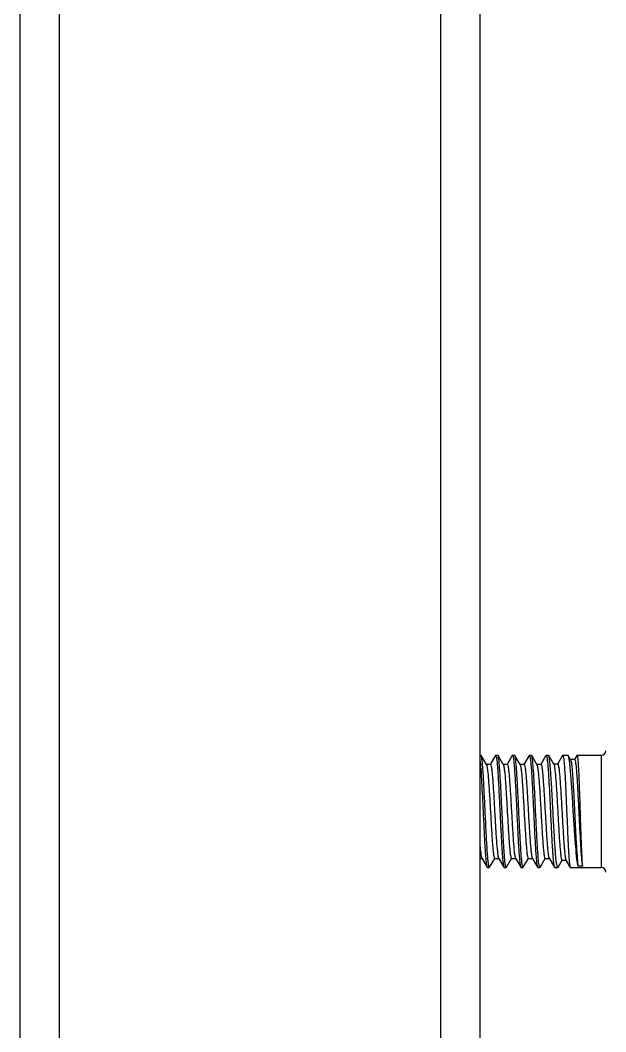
# Model space of a CAD drawing. Extents: x 1247970 to 1725648, y 860327 to 1277876.
# Drawn here: x 1318356.6 to 1318622.4, y 1201298.4 to 1201757.2 of the extents above; entities that cross this region are included whole.
import ezdxf

# ---------------------------------------------------------------- set-up
doc = ezdxf.new("R2010")
doc.units = 0
doc.header["$LTSCALE"] = 1000
doc.header["$MEASUREMENT"] = 0
doc.layers.get('0').update_dxf_attribs({"color": 254})
doc.layers.add('TK', color=4, linetype='Continuous')

# ---------------------------------------------------------------- blocks, each defined once
blk = doc.blocks.new('A$C7BF01818')
at = {"linetype": 'Continuous'}
for p, q in [((-2307.06, 7660.38), (-2307.06, 9454.65)), ((-2289.24, 7660.38), (-2289.24, 9454.65)), ((-2116.17, 7660.38), (-2116.17, 9454.65)), ((-2098.36, 7660.38), (-2098.36, 9454.65)), ((-2097.87, 7934.22), (-2097.97, 7934.3)), ((-2095.47, 7930.08), (-2097.87, 7934.22)), ((-2091.39, 7934.22), (-2093.74, 7930.18)), ((-2091.39, 7934.22), (-2091.29, 7934.3)), ((-2091.29, 7934.3), (-2090.34, 7934.3)), ((-2090.24, 7934.22), (-2090.34, 7934.3)), ((-2087.84, 7930.08), (-2090.24, 7934.22)), ((-2083.76, 7934.22), (-2086.11, 7930.18)), ((-2083.76, 7934.22), (-2083.66, 7934.3)), ((-2083.66, 7934.3), (-2082.7, 7934.3)), ((-2082.6, 7934.22), (-2082.7, 7934.3)), ((-2080.2, 7930.08), (-2082.6, 7934.22)), ((-2076.12, 7934.22), (-2078.47, 7930.18)), ((-2076.12, 7934.22), (-2076.02, 7934.3)), ((-2076.02, 7934.3), (-2075.07, 7934.3)), ((-2074.97, 7934.22), (-2075.07, 7934.3)), ((-2072.57, 7930.08), (-2074.97, 7934.22)), ((-2068.49, 7934.22), (-2070.84, 7930.18)), ((-2068.49, 7934.22), (-2068.39, 7934.3)), ((-2068.39, 7934.3), (-2067.35, 7934.3)), ((-2067.23, 7934.21), (-2067.35, 7934.3)), ((-2064.92, 7930.22), (-2067.23, 7934.21)), ((-2060.92, 7934.23), (-2063.19, 7930.32)), ((-2060.92, 7934.23), (-2060.83, 7934.3)), ((-2060.83, 7934.3), (-2058.53, 7934.3)), ((-2058.37, 7934.17), (-2058.53, 7934.3)), ((-2057.28, 7932.29), (-2058.37, 7934.17)), ((-2054.44, 7934.26), (-2055.52, 7932.4)), ((-2054.44, 7934.26), (-2054.39, 7934.3)), ((-2054.39, 7934.3), (-2043.38, 7934.3)), ((-2043.38, 7934.3), (-2043.38, 7883.4)), ((-2093.68, 7930.18), (-2095.53, 7930.18)), ((-2086.05, 7930.18), (-2087.9, 7930.18)), ((-2087.84, 7930.08), (-2087.78, 7929.96)), ((-2078.41, 7930.18), (-2080.26, 7930.18)), ((-2070.78, 7930.18), (-2072.63, 7930.18)), ((-2063.13, 7930.32), (-2064.98, 7930.32)), ((-2055.48, 7932.38), (-2057.33, 7932.38)), ((-2055.52, 7932.4), (-2055.53, 7932.38)), ((-2098.36, 7887.52), (-2097.56, 7887.52)), ((-2097.62, 7887.63), (-2095.21, 7883.49)), ((-2095.21, 7883.49), (-2095.11, 7883.4)), ((-2094.05, 7883.49), (-2094.16, 7883.4)), ((-2094.05, 7883.49), (-2091.71, 7887.52)), ((-2091.77, 7887.52), (-2089.93, 7887.52)), ((-2090.07, 7887.82), (-2089.98, 7887.63)), ((-2089.98, 7887.63), (-2087.58, 7883.49)), ((-2087.58, 7883.49), (-2087.48, 7883.4)), ((-2086.42, 7883.49), (-2086.52, 7883.4)), ((-2086.42, 7883.49), (-2084.08, 7887.52)), ((-2084.14, 7887.52), (-2082.29, 7887.52)), ((-2082.38, 7887.68), (-2082.35, 7887.63)), ((-2082.35, 7887.63), (-2079.94, 7883.49)), ((-2079.94, 7883.49), (-2079.84, 7883.4)), ((-2078.78, 7883.49), (-2078.88, 7883.4)), ((-2078.78, 7883.49), (-2076.44, 7887.52)), ((-2076.5, 7887.52), (-2074.65, 7887.52)), ((-2074.71, 7887.63), (-2072.3, 7883.49)), ((-2072.3, 7883.49), (-2072.2, 7883.4)), ((-2071.15, 7883.49), (-2068.81, 7887.52)), ((-2068.87, 7887.52), (-2067.02, 7887.52)), ((-2067.08, 7887.63), (-2064.67, 7883.49)), ((-2064.67, 7883.49), (-2064.57, 7883.4)), ((-2062.99, 7883.52), (-2063.12, 7883.4)), ((-2062.99, 7883.52), (-2061.16, 7886.67)), ((-2061.21, 7886.67), (-2059.36, 7886.67)), ((-2059.42, 7886.77), (-2057.5, 7883.46)), ((-2057.5, 7883.46), (-2057.43, 7883.4)), ((-2051.95, 7883.98), (-2053.86, 7883.98)), ((-2095.11, 7883.4), (-2094.16, 7883.4)), ((-2087.48, 7883.4), (-2086.52, 7883.4)), ((-2079.84, 7883.4), (-2078.88, 7883.4)), ((-2072.2, 7883.4), (-2071.25, 7883.4)), ((-2064.57, 7883.4), (-2063.12, 7883.4)), ((-2057.43, 7883.4), (-2043.38, 7883.4))]:
    blk.add_line(p, q, dxfattribs=at)
for centre, start, end in [((-2043.38, 7936.34), 270, 0), ((-2043.38, 7881.36), 0, 90)]:
    blk.add_arc(centre, 2.04, start, end, dxfattribs=at)
for points, knots in [([(-2096.06, 7908.85), (-2096.21, 7911.94), (-2096.49, 7917.68), (-2096.85, 7924.49), (-2097.17, 7929.02), (-2097.37, 7931.47), (-2097.61, 7933.1), (-2097.73, 7933.97), (-2097.87, 7934.22)], [0, 0, 0, 0, 0.363964, 0.678244, 0.802942, 0.900063, 0.966369, 1, 1, 1, 1]), ([(-2091.29, 7934.3), (-2091.24, 7934.3), (-2091.12, 7934.1), (-2090.97, 7933.5), (-2090.76, 7932.05), (-2090.55, 7929.75), (-2090.32, 7926.62), (-2090.09, 7922.81), (-2089.76, 7916.81), (-2089.54, 7912.1), (-2089.38, 7908.85)], [0, 0, 0, 0, 0.006687, 0.021749, 0.07912, 0.17152, 0.295588, 0.446619, 0.618857, 1, 1, 1, 1]), ([(-2088.43, 7908.85), (-2088.58, 7911.94), (-2088.85, 7917.68), (-2089.21, 7924.49), (-2089.54, 7929.02), (-2089.73, 7931.47), (-2089.97, 7933.1), (-2090.09, 7933.97), (-2090.24, 7934.22)], [0, 0, 0, 0, 0.363967, 0.678248, 0.802942, 0.900063, 0.966368, 1, 1, 1, 1]), ([(-2083.66, 7934.3), (-2083.6, 7934.3), (-2083.49, 7934.1), (-2083.33, 7933.5), (-2083.13, 7932.05), (-2082.91, 7929.75), (-2082.68, 7926.62), (-2082.45, 7922.81), (-2082.13, 7916.81), (-2081.9, 7912.1), (-2081.75, 7908.85)], [0, 0, 0, 0, 0.006686, 0.021748, 0.079119, 0.171519, 0.295584, 0.446612, 0.618853, 1, 1, 1, 1]), ([(-2080.79, 7908.85), (-2080.94, 7911.94), (-2081.22, 7917.68), (-2081.58, 7924.49), (-2081.9, 7929.02), (-2082.1, 7931.47), (-2082.33, 7933.1), (-2082.46, 7933.97), (-2082.6, 7934.22)], [0, 0, 0, 0, 0.363968, 0.67825, 0.802943, 0.900061, 0.966368, 1, 1, 1, 1]), ([(-2076.02, 7934.3), (-2075.97, 7934.3), (-2075.85, 7934.1), (-2075.7, 7933.5), (-2075.49, 7932.05), (-2075.28, 7929.75), (-2075.04, 7926.62), (-2074.81, 7922.81), (-2074.49, 7916.81), (-2074.27, 7912.1), (-2074.11, 7908.85)], [0, 0, 0, 0, 0.006687, 0.021749, 0.07912, 0.171519, 0.295582, 0.44661, 0.618851, 1, 1, 1, 1]), ([(-2073.16, 7908.85), (-2073.3, 7911.94), (-2073.58, 7917.68), (-2073.94, 7924.49), (-2074.27, 7929.02), (-2074.46, 7931.47), (-2074.7, 7933.1), (-2074.82, 7933.97), (-2074.97, 7934.22)], [0, 0, 0, 0, 0.363961, 0.678245, 0.802941, 0.900059, 0.966367, 1, 1, 1, 1]), ([(-2068.39, 7934.3), (-2068.08, 7933.88), (-2067.96, 7932.75), (-2067.78, 7931.2), (-2067.62, 7929.6), (-2067.48, 7927.47), (-2067.3, 7924.81), (-2067.06, 7920.56), (-2066.78, 7915.24), (-2066.58, 7910.98), (-2066.48, 7908.85)], [0, 0, 0, 0, 0.061915, 0.124528, 0.18695, 0.249563, 0.374622, 0.4997, 0.749849, 1, 1, 1, 1]), ([(-2065.28, 7908.85), (-2065.44, 7911.93), (-2065.74, 7917.66), (-2066.14, 7924.45), (-2066.49, 7928.97), (-2066.7, 7931.43), (-2066.95, 7933.08), (-2067.09, 7933.95), (-2067.23, 7934.21)], [0, 0, 0, 0, 0.362798, 0.676444, 0.801159, 0.898571, 0.965463, 1, 1, 1, 1]), ([(-2060.83, 7934.3), (-2060.78, 7934.3), (-2060.68, 7934.09), (-2060.53, 7933.5), (-2060.34, 7932.05), (-2060.14, 7929.76), (-2059.93, 7926.62), (-2059.72, 7922.81), (-2059.43, 7916.81), (-2059.22, 7912.1), (-2059.09, 7908.85)], [0, 0, 0, 0, 0.00649, 0.02147, 0.078776, 0.171168, 0.295265, 0.446351, 0.618667, 1, 1, 1, 1]), ([(-2056.08, 7908.85), (-2056.27, 7911.89), (-2056.62, 7917.57), (-2057.09, 7924.31), (-2057.49, 7928.83), (-2057.75, 7931.3), (-2058.03, 7932.99), (-2058.21, 7933.89), (-2058.37, 7934.17)], [0, 0, 0, 0, 0.359329, 0.67107, 0.795829, 0.894102, 0.962747, 1, 1, 1, 1]), ([(-2054.39, 7934.3), (-2054.34, 7934.3), (-2054.26, 7934.08), (-2054.19, 7933.76), (-2054.11, 7933.12), (-2053.98, 7931.87), (-2053.84, 7929.74), (-2053.67, 7926.62), (-2053.51, 7922.81), (-2053.28, 7916.81), (-2053.13, 7912.1), (-2053.02, 7908.85)], [0, 0, 0, 0, 0.005923, 0.020687, 0.044709, 0.077849, 0.170241, 0.294429, 0.445672, 0.618188, 1, 1, 1, 1]), ([(-2098.36, 7931.51), (-2098.03, 7928.4), (-2097.61, 7920.84), (-2097.23, 7913.28), (-2097.02, 7908.85)], [0, 0, 0, 0, 0.414129, 1, 1, 1, 1]), ([(-2095.47, 7930.08), (-2095.34, 7929.84), (-2095.2, 7929.05), (-2094.96, 7927.56), (-2094.76, 7925.38), (-2094.43, 7921.39), (-2094.06, 7915.46), (-2093.63, 7907.85), (-2093.26, 7901.41), (-2092.95, 7896.61), (-2092.72, 7893.58), (-2092.5, 7891.15), (-2092.29, 7889.21), (-2092.08, 7888.25), (-2091.92, 7887.52), (-2091.77, 7887.52)], [0, 0, 0, 0, 0.018981, 0.054819, 0.106484, 0.172189, 0.335941, 0.522819, 0.7062, 0.788292, 0.859969, 0.918672, 0.962335, 0.989515, 1, 1, 1, 1]), ([(-2093.68, 7930.18), (-2093.54, 7930.18), (-2093.38, 7929.48), (-2093.18, 7928.57), (-2092.98, 7926.71), (-2092.76, 7924.38), (-2092.54, 7921.46), (-2092.23, 7916.82), (-2091.87, 7910.54), (-2091.44, 7903.05), (-2091.06, 7896.34), (-2090.58, 7891.38), (-2090.37, 7888.69), (-2090.07, 7887.82)], [0, 0, 0, 0, 0.010135, 0.036285, 0.078317, 0.134912, 0.204169, 0.283727, 0.462571, 0.647088, 0.812132, 0.93526, 1, 1, 1, 1]), ([(-2087.78, 7929.96), (-2087.66, 7929.66), (-2087.51, 7928.8), (-2087.16, 7926.23), (-2086.82, 7921.62), (-2086.39, 7914.93), (-2085.97, 7907.4), (-2085.6, 7901.06), (-2085.29, 7896.37), (-2085.07, 7893.41), (-2084.85, 7891.04), (-2084.65, 7889.16), (-2084.44, 7888.23), (-2084.28, 7887.52), (-2084.14, 7887.52)], [0, 0, 0, 0, 0.022558, 0.061404, 0.182588, 0.347201, 0.532517, 0.71289, 0.793299, 0.86337, 0.920673, 0.963252, 0.989748, 1, 1, 1, 1]), ([(-2086.05, 7930.18), (-2085.9, 7930.18), (-2085.75, 7929.46), (-2085.54, 7928.52), (-2085.33, 7926.61), (-2085.11, 7924.22), (-2084.89, 7921.22), (-2084.58, 7916.49), (-2084.21, 7910.1), (-2083.78, 7902.54), (-2083.41, 7896.61), (-2083.09, 7892.59), (-2082.88, 7890.35), (-2082.66, 7888.79), (-2082.51, 7887.96), (-2082.38, 7887.68)], [0, 0, 0, 0, 0.010352, 0.037143, 0.08019, 0.138097, 0.208861, 0.289997, 0.471671, 0.657666, 0.821912, 0.888488, 0.941454, 0.978998, 1, 1, 1, 1]), ([(-2080.2, 7930.08), (-2080.07, 7929.84), (-2079.92, 7929.05), (-2079.69, 7927.56), (-2079.48, 7925.38), (-2079.16, 7921.39), (-2078.79, 7915.46), (-2078.36, 7907.85), (-2077.99, 7901.41), (-2077.67, 7896.61), (-2077.45, 7893.58), (-2077.23, 7891.15), (-2077.02, 7889.21), (-2076.81, 7888.25), (-2076.65, 7887.52), (-2076.5, 7887.52)], [0, 0, 0, 0, 0.018981, 0.054819, 0.106484, 0.172189, 0.335941, 0.522819, 0.7062, 0.788292, 0.859969, 0.918672, 0.962335, 0.989515, 1, 1, 1, 1]), ([(-2078.41, 7930.18), (-2078.26, 7930.18), (-2078.11, 7929.45), (-2077.9, 7928.5), (-2077.69, 7926.56), (-2077.46, 7924.13), (-2077.24, 7921.09), (-2076.93, 7916.29), (-2076.56, 7909.85), (-2076.13, 7902.24), (-2075.76, 7896.31), (-2075.43, 7892.32), (-2075.22, 7890.13), (-2074.99, 7888.65), (-2074.85, 7887.86), (-2074.71, 7887.63)], [0, 0, 0, 0, 0.010487, 0.037673, 0.081345, 0.140061, 0.211752, 0.293859, 0.477266, 0.664158, 0.827902, 0.893593, 0.945238, 0.981049, 1, 1, 1, 1]), ([(-2072.57, 7930.08), (-2072.43, 7929.84), (-2072.29, 7929.05), (-2072.06, 7927.56), (-2071.85, 7925.38), (-2071.52, 7921.39), (-2071.15, 7915.46), (-2070.72, 7907.85), (-2070.35, 7901.41), (-2070.04, 7896.61), (-2069.82, 7893.58), (-2069.59, 7891.15), (-2069.38, 7889.21), (-2069.17, 7888.25), (-2069.02, 7887.52), (-2068.87, 7887.52)], [0, 0, 0, 0, 0.018981, 0.054819, 0.106484, 0.172189, 0.33594, 0.522818, 0.7062, 0.788291, 0.859968, 0.918672, 0.962335, 0.989515, 1, 1, 1, 1]), ([(-2070.78, 7930.18), (-2070.63, 7930.18), (-2070.47, 7929.45), (-2070.26, 7928.5), (-2070.05, 7926.56), (-2069.83, 7924.13), (-2069.61, 7921.09), (-2069.29, 7916.29), (-2068.92, 7909.85), (-2068.49, 7902.24), (-2068.12, 7896.31), (-2067.8, 7892.32), (-2067.59, 7890.13), (-2067.36, 7888.65), (-2067.21, 7887.86), (-2067.08, 7887.63)], [0, 0, 0, 0, 0.010487, 0.037673, 0.081346, 0.140061, 0.211752, 0.293859, 0.477266, 0.664158, 0.827902, 0.893593, 0.945238, 0.981049, 1, 1, 1, 1]), ([(-2064.92, 7930.22), (-2064.78, 7929.98), (-2064.64, 7929.16), (-2064.41, 7927.63), (-2064.2, 7925.38), (-2063.87, 7921.26), (-2063.49, 7915.16), (-2063.06, 7907.36), (-2062.69, 7900.77), (-2062.38, 7895.88), (-2062.15, 7892.8), (-2061.93, 7890.33), (-2061.73, 7888.37), (-2061.51, 7887.41), (-2061.36, 7886.67), (-2061.21, 7886.67)], [0, 0, 0, 0, 0.019041, 0.055177, 0.107312, 0.17358, 0.338397, 0.525795, 0.708878, 0.790545, 0.861682, 0.919808, 0.962944, 0.989731, 1, 1, 1, 1]), ([(-2063.13, 7930.32), (-2062.98, 7930.32), (-2062.83, 7929.56), (-2062.61, 7928.58), (-2062.4, 7926.56), (-2062.17, 7924.05), (-2061.95, 7920.91), (-2061.63, 7915.98), (-2061.26, 7909.36), (-2060.83, 7901.59), (-2060.46, 7895.54), (-2060.13, 7891.49), (-2059.92, 7889.29), (-2059.69, 7887.8), (-2059.56, 7887), (-2059.42, 7886.77)], [0, 0, 0, 0, 0.010589, 0.038146, 0.082381, 0.141769, 0.214153, 0.296885, 0.481049, 0.667765, 0.83046, 0.895438, 0.946357, 0.981525, 1, 1, 1, 1]), ([(-2057.28, 7932.29), (-2057.14, 7932.05), (-2057.01, 7931.27), (-2056.79, 7929.78), (-2056.6, 7927.58), (-2056.28, 7923.51), (-2055.94, 7917.4), (-2055.53, 7909.4), (-2055.13, 7901.24), (-2054.75, 7893.89), (-2054.34, 7888.24), (-2054.08, 7885.12), (-2053.86, 7883.98)], [0, 0, 0, 0, 0.016498, 0.048152, 0.09409, 0.152829, 0.300747, 0.473184, 0.648849, 0.806645, 0.928206, 1, 1, 1, 1]), ([(-2055.48, 7932.38), (-2055.32, 7932.38), (-2055.19, 7931.58), (-2054.96, 7930.57), (-2054.77, 7928.48), (-2054.55, 7925.87), (-2054.33, 7922.59), (-2054.03, 7917.42), (-2053.67, 7910.39), (-2053.26, 7901.98), (-2052.86, 7894.34), (-2052.45, 7888.43), (-2052.18, 7885.17), (-2051.95, 7883.98)], [0, 0, 0, 0, 0.009751, 0.035457, 0.076782, 0.132343, 0.200221, 0.27809, 0.453053, 0.634227, 0.798452, 0.925388, 1, 1, 1, 1]), ([(-2097.02, 7908.85), (-2096.87, 7905.77), (-2096.6, 7900.02), (-2096.24, 7893.21), (-2095.91, 7888.68), (-2095.71, 7886.23), (-2095.48, 7884.6), (-2095.35, 7883.73), (-2095.21, 7883.49)], [0, 0, 0, 0, 0.364025, 0.678338, 0.803036, 0.900142, 0.966415, 1, 1, 1, 1]), ([(-2094.16, 7883.4), (-2094.21, 7883.4), (-2094.32, 7883.61), (-2094.48, 7884.21), (-2094.69, 7885.65), (-2094.9, 7887.95), (-2095.13, 7891.09), (-2095.36, 7894.89), (-2095.68, 7900.89), (-2095.91, 7905.6), (-2096.06, 7908.85)], [0, 0, 0, 0, 0.006687, 0.02175, 0.079123, 0.171524, 0.295593, 0.446627, 0.618865, 1, 1, 1, 1]), ([(-2089.38, 7908.85), (-2089.24, 7905.77), (-2088.96, 7900.02), (-2088.6, 7893.21), (-2088.28, 7888.68), (-2088.08, 7886.23), (-2087.84, 7884.6), (-2087.72, 7883.73), (-2087.58, 7883.49)], [0, 0, 0, 0, 0.36402, 0.678336, 0.803034, 0.900139, 0.966413, 1, 1, 1, 1]), ([(-2086.52, 7883.4), (-2086.83, 7883.83), (-2086.94, 7884.95), (-2087.13, 7886.51), (-2087.28, 7888.11), (-2087.43, 7890.23), (-2087.61, 7892.89), (-2087.85, 7897.14), (-2088.12, 7902.46), (-2088.33, 7906.72), (-2088.43, 7908.85)], [0, 0, 0, 0, 0.061915, 0.124527, 0.186949, 0.249563, 0.374622, 0.4997, 0.749849, 1, 1, 1, 1]), ([(-2081.75, 7908.85), (-2081.6, 7905.77), (-2081.33, 7900.02), (-2080.96, 7893.21), (-2080.64, 7888.68), (-2080.44, 7886.23), (-2080.21, 7884.6), (-2080.08, 7883.73), (-2079.94, 7883.49)], [0, 0, 0, 0, 0.364022, 0.678341, 0.803036, 0.900138, 0.966413, 1, 1, 1, 1]), ([(-2078.88, 7883.4), (-2078.94, 7883.4), (-2079.05, 7883.61), (-2079.21, 7884.21), (-2079.42, 7885.65), (-2079.63, 7887.95), (-2079.86, 7891.09), (-2080.09, 7894.89), (-2080.41, 7900.89), (-2080.64, 7905.6), (-2080.79, 7908.85)], [0, 0, 0, 0, 0.006687, 0.021749, 0.079121, 0.17152, 0.295583, 0.446613, 0.618854, 1, 1, 1, 1]), ([(-2074.11, 7908.85), (-2073.97, 7905.77), (-2073.69, 7900.02), (-2073.33, 7893.21), (-2073.01, 7888.68), (-2072.81, 7886.23), (-2072.57, 7884.6), (-2072.45, 7883.73), (-2072.3, 7883.49)], [0, 0, 0, 0, 0.364029, 0.678346, 0.803038, 0.900139, 0.966414, 1, 1, 1, 1]), ([(-2071.25, 7883.4), (-2071.31, 7883.4), (-2071.42, 7883.61), (-2071.57, 7884.21), (-2071.78, 7885.65), (-2072, 7887.95), (-2072.23, 7891.09), (-2072.46, 7894.89), (-2072.78, 7900.89), (-2073, 7905.6), (-2073.16, 7908.85)], [0, 0, 0, 0, 0.006682, 0.021743, 0.079108, 0.171504, 0.295567, 0.446597, 0.618841, 1, 1, 1, 1]), ([(-2066.48, 7908.85), (-2066.33, 7905.77), (-2066.05, 7900.02), (-2065.69, 7893.21), (-2065.37, 7888.68), (-2065.17, 7886.23), (-2064.94, 7884.6), (-2064.81, 7883.73), (-2064.67, 7883.49)], [0, 0, 0, 0, 0.364032, 0.678347, 0.803038, 0.900142, 0.966415, 1, 1, 1, 1]), ([(-2063.12, 7883.4), (-2063.31, 7883.4), (-2063.47, 7884.34), (-2063.74, 7885.53), (-2063.97, 7888), (-2064.24, 7891.07), (-2064.5, 7894.9), (-2064.86, 7900.89), (-2065.11, 7905.6), (-2065.28, 7908.85)], [0, 0, 0, 0, 0.021896, 0.079445, 0.171896, 0.295945, 0.446919, 0.619074, 1, 1, 1, 1]), ([(-2059.09, 7908.85), (-2058.95, 7905.74), (-2058.71, 7899.96), (-2058.39, 7893.11), (-2058.1, 7888.57), (-2057.94, 7886.13), (-2057.72, 7884.54), (-2057.63, 7883.69), (-2057.5, 7883.46)], [0, 0, 0, 0, 0.366745, 0.682558, 0.80722, 0.903649, 0.968551, 1, 1, 1, 1]), ([(-2053.86, 7883.98), (-2054.18, 7885.02), (-2054.52, 7888.02), (-2055.06, 7893.48), (-2055.56, 7900.71), (-2055.9, 7906.03), (-2056.08, 7908.85)], [0, 0, 0, 0, 0.130767, 0.359345, 0.660425, 1, 1, 1, 1]), ([(-2053.02, 7908.85), (-2052.85, 7903.53), (-2052.65, 7896.31), (-2052.25, 7888.02), (-2052.1, 7885.05), (-2051.95, 7883.98)], [0, 0, 0, 0, 0.641746, 0.870304, 1, 1, 1, 1]), ([(-2098.36, 7892.57), (-2098.26, 7891.45), (-2098.13, 7889.97), (-2097.84, 7888.33), (-2097.72, 7887.79), (-2097.62, 7887.63)], [0, 0, 0, 0, 0.675058, 0.883205, 1, 1, 1, 1]), ([(-2071.15, 7883.49), (-2071.16, 7883.46), (-2071.19, 7883.42), (-2071.23, 7883.4), (-2071.25, 7883.4)], [0, 0, 0, 0, 0.600432, 1, 1, 1, 1])]:
    blk.add_open_spline(points, degree=3, knots=knots, dxfattribs=at)

msp = doc.modelspace()

# ---------------------------------------------------------------- block references
at = {"layer": 'TK'}
msp.add_blockref('A$C7BF01818', (1320663.7, 1193489.49), dxfattribs=at)

doc.saveas('drawing.dxf')
